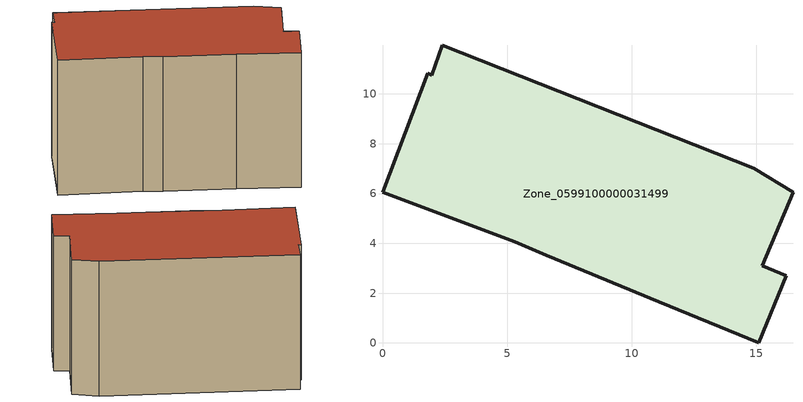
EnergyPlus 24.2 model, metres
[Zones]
Zone_0599100000031499
 floor ground (C_G): 14.91,7.02 16.48,6.04 15.25,3.1 16.22,2.69 15.1,0 11.1,1.66 6.57,3.52 5.32,4.06 0,6.06 1.81,10.83 1.98,10.74 2.41,11.96 z0
 wall outside (C_F): 1.98,10.74 1.81,10.83 0,6.06 5.32,4.06 6.57,3.52 11.1,1.66 15.1,0 16.22,2.69 15.25,3.1 16.48,6.04 14.91,7.02 2.41,11.96 1.98,10.74 z0:10.36
 roof outside (C_R): 16.48,6.04 14.91,7.02 2.41,11.96 1.98,10.74 1.81,10.83 0,6.06 5.32,4.06 6.57,3.52 11.1,1.66 15.1,0 16.22,2.69 15.25,3.1 z10.36
[BUILDING]
Pand.0599100000031499: North Axis=0; Terrain=City; Loads Convergence Tolerance Value=0.04; Temperature Convergence Tolerance Value=0.4; Solar Distribution=FullExterior; Maximum Number of Warmup Days=25; Minimum Number of Warmup Days=1
[Site:Location]
Rotterdam.The.Hague.AP_ZH_NLD Design_Conditions: Latitude=51.96; Longitude=4.45; Time Zone=1; Elevation=-4.5
[SITE:GROUNDTEMPERATURE:BUILDINGSURFACE]
18, 18, 18, 18, 18, 18, 18, 18, 18, 18, 18, 18
[MATERIAL] Thermal Absorptance=0.9; Solar Absorptance=0.7; Visible Absorptance=0.7
Name | Roughness | Thickness | Conductivity | Density | Specific Heat
G.TC.1946 | MediumSmooth | 0.15 | 1 | 540 | 1210
F.TC.1946 | Rough | 0.3 | 0.857143 | 1920 | 840
R.TC.1946 | MediumRough | 0.2 | 0.909091 | 1500 | 1000
[CONSTRUCTION]
C_G: G.TC.1946
C_F: F.TC.1946
C_R: R.TC.1946
[ZONE]
Zone_0599100000031499: Type=1; Multiplier=1; Ceiling Height=Autocalculate; Volume=Autocalculate; Floor Area=autocalculate; Part of Total Floor Area=Yes
[ZONEINFILTRATION:DESIGNFLOWRATE]
Infil_Zone_0599100000031499: Zone or ZoneList or Space or SpaceList=Zone_0599100000031499; Schedule=AlwaysOn; Design Flow Rate Calculation Method=Flow/Area; Flow Rate per Floor Area=0.003; Constant Term Coefficient=1; Temperature Term Coefficient=0; Velocity Term Coefficient=0; Velocity Squared Term Coefficient=0
[HVACTEMPLATE:ZONE:IDEALLOADSAIRSYSTEM]
Zone_0599100000031499: Maximum Heating Supply Air Temperature=50; Minimum Cooling Supply Air Temperature=13; Maximum Heating Supply Air Humidity Ratio=0.0156; Minimum Cooling Supply Air Humidity Ratio=0.0077; Heating Limit=NoLimit; Cooling Limit=NoLimit; Dehumidification Control Type=ConstantSensibleHeatRatio; Cooling Sensible Heat Ratio=0.7; Dehumidification Setpoint=60; Humidification Control Type=None; Humidification Setpoint=30; Outdoor Air Method=None; Outdoor Air Flow Rate per Person=0.00944; Outdoor Air Flow Rate per Zone Floor Area=0; Outdoor Air Flow Rate per Zone=0; Demand Controlled Ventilation Type=None; Outdoor Air Economizer Type=NoEconomizer; Heat Recovery Type=None; Sensible Heat Recovery Effectiveness=0.7; Latent Heat Recovery Effectiveness=0.65
[ZONECONTROL:THERMOSTAT]
ThermostatControl_Zone_0599100000031499: Zone or ZoneList=Zone_0599100000031499; Control Type Schedule=DualSetpointControlType; Control 1=Thermostat_Zone_0599100000031499; Temperature Difference Between Cutout And Setpoint=0
[THERMOSTATSETPOINT:DUALSETPOINT]
Thermostat_Zone_0599100000031499: Heating Setpoint Temperature Schedule=HeatingSetpoint_Zone_0599100000031499; Cooling Setpoint Temperature Schedule=CoolingSetpoint_Zone_0599100000031499
[SCHEDULE:COMPACT]
HeatingSetpoint_Zone_0599100000031499: Through: 12/31, For: AllDays, Until: 24:00, 21
CoolingSetpoint_Zone_0599100000031499: Through: 12/31, For: AllDays, Until: 24:00, 24
DualSetpointControlType: Through: 12/31, For: AllDays, Until: 24:00, 4
AlwaysOn: Through: 12/31, For: AllDays, Until: 24:00, 1
